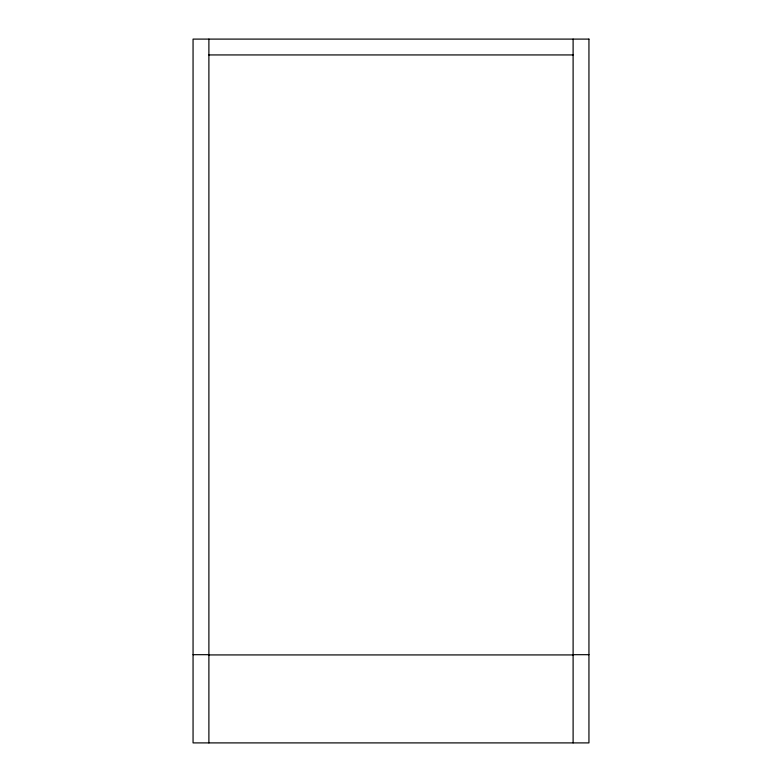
<?xml version="1.0" encoding="UTF-8"?>
<svg xmlns="http://www.w3.org/2000/svg" width="782" height="782" viewBox="0 0 782 782"><rect width="100%" height="100%" fill="white"/><g stroke="black" fill="none" stroke-linecap="round" stroke-linejoin="round"><path stroke-width="1.17" d="M208.892 54.936L573.108 54.936M193.056 654.69L208.892 654.69M573.108 654.69L588.944 654.69M208.892 654.925L573.108 654.925M573.108 39.1L573.108 742.9M208.892 39.1L208.892 742.9M588.944 39.1L193.056 39.1L193.056 742.9L588.944 742.9L588.944 39.1"/></g></svg>
